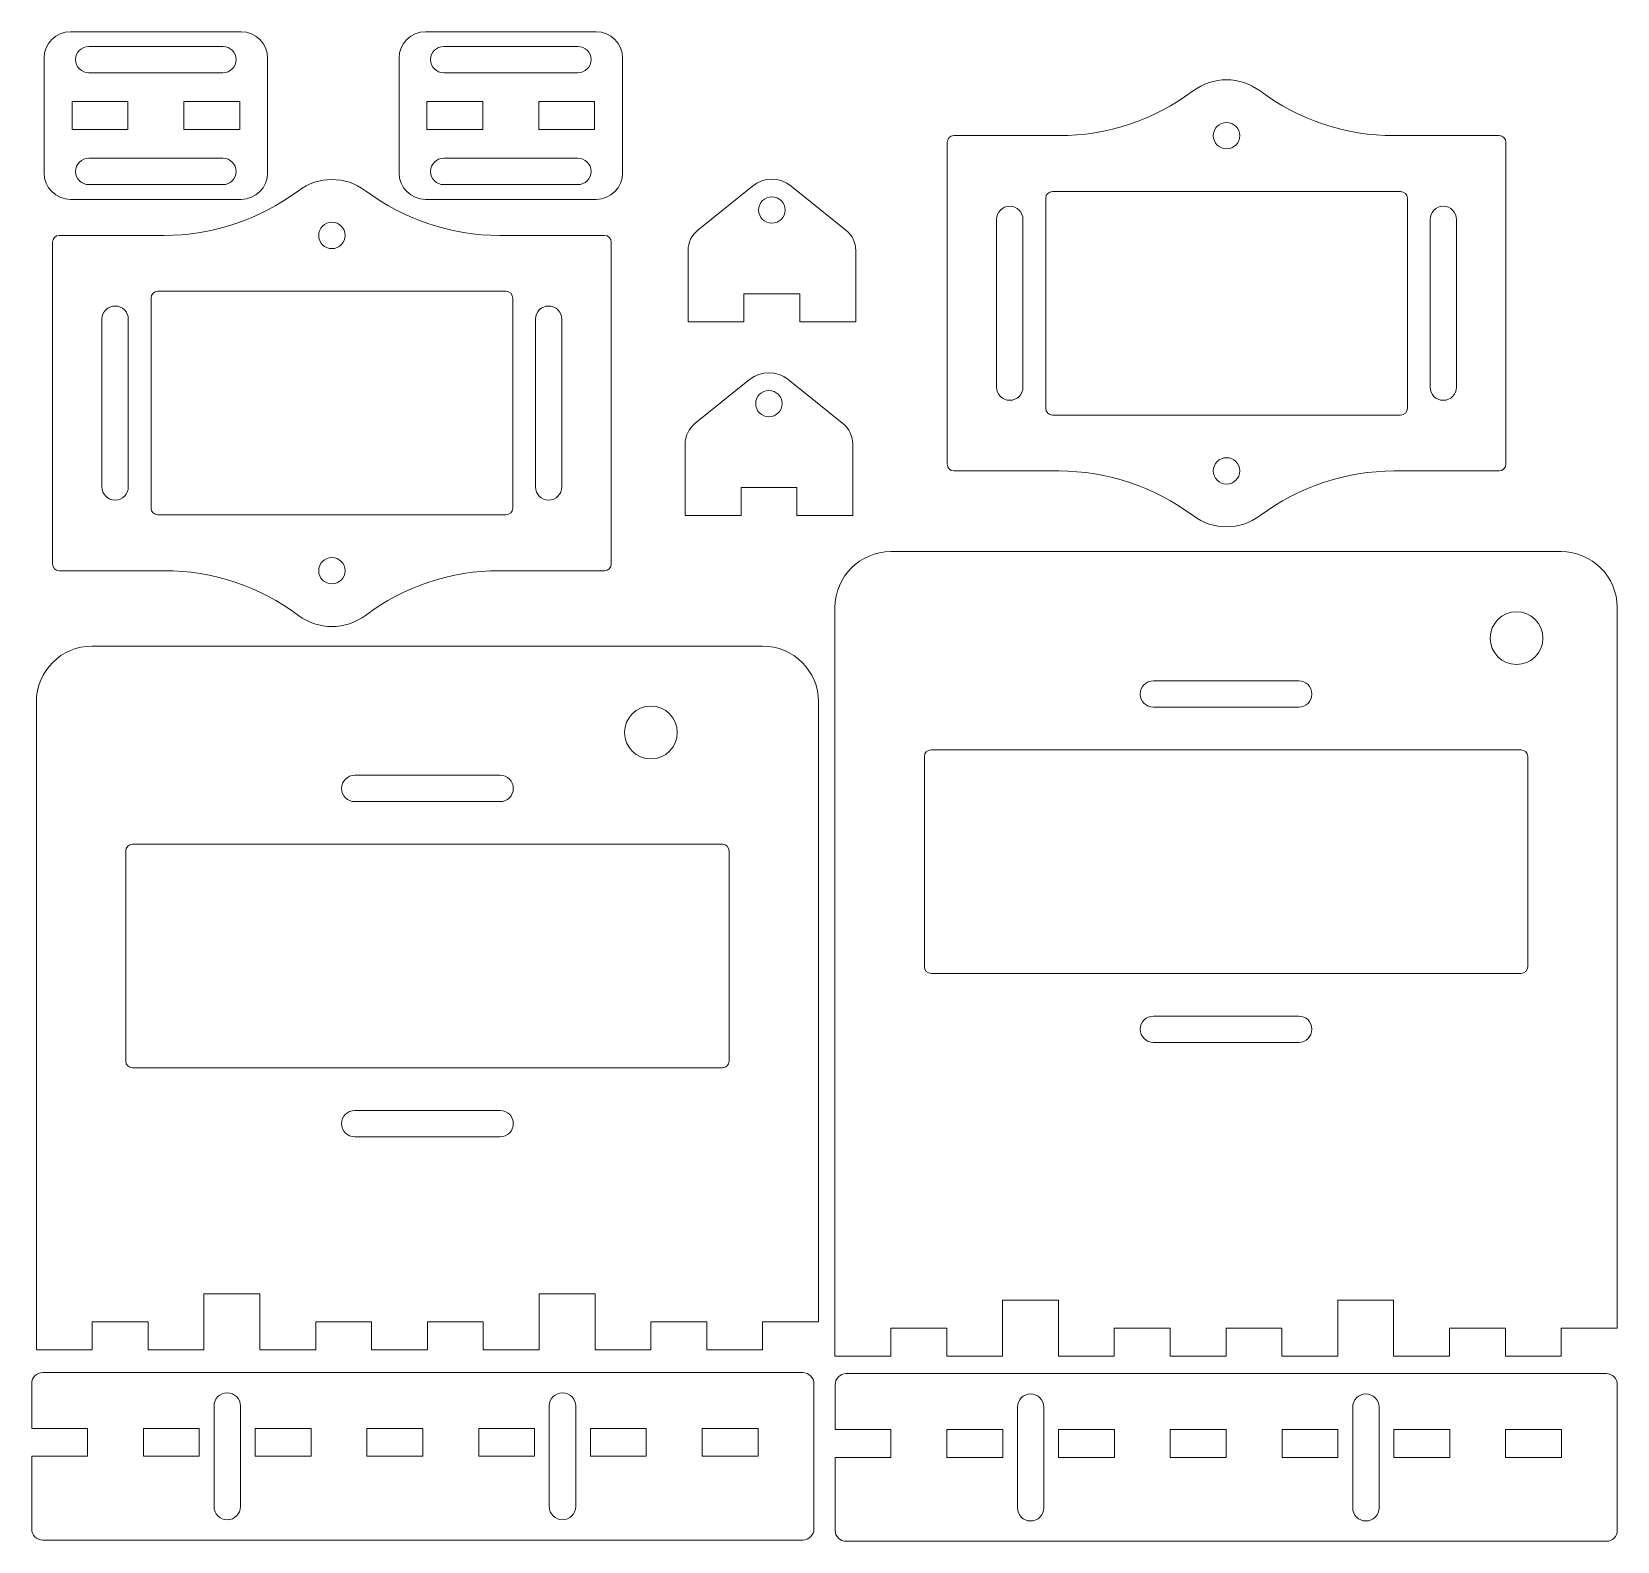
# Model space of a CAD drawing. Header units: inches. Extents: x 0.17 to 7.26, y 3.99 to 10.75.
import ezdxf

# ---------------------------------------------------------------- set-up
doc = ezdxf.new("R2010")
doc.units = ezdxf.units.IN
doc.header["$MEASUREMENT"] = 0

msp = doc.modelspace()

# ---------------------------------------------------------------- linework, layer by layer
at = {"color": 7, "linetype": 'Continuous', "lineweight": 15}
for p, q in [((1.1037, 10.7457), (0.3399, 10.7457)), ((2.6919, 10.7457), (1.9281, 10.7457)), ((1.0218, 10.6797), (0.4218, 10.6797)), ((2.61, 10.6797), (2.01, 10.6797)), ((0.2218, 10.6275), (0.2218, 10.1138)), ((1.2218, 10.1138), (1.2218, 10.6275)), ((1.81, 10.6275), (1.81, 10.1138)), ((2.81, 10.1138), (2.81, 10.6275)), ((0.4218, 10.5616), (1.0218, 10.5616)), ((2.01, 10.5616), (2.61, 10.5616)), ((0.5968, 10.4332), (0.3468, 10.4332)), ((0.3468, 10.4332), (0.3468, 10.3082)), ((0.5968, 10.3082), (0.5968, 10.4332)), ((1.0968, 10.4332), (0.8468, 10.4332)), ((0.8468, 10.4332), (0.8468, 10.3082)), ((1.0968, 10.3082), (1.0968, 10.4332)), ((2.185, 10.4332), (1.935, 10.4332)), ((1.935, 10.4332), (1.935, 10.3082)), ((2.185, 10.3082), (2.185, 10.4332)), ((2.685, 10.4332), (2.435, 10.4332)), ((2.435, 10.4332), (2.435, 10.3082)), ((2.685, 10.3082), (2.685, 10.4332)), ((0.3468, 10.3082), (0.5968, 10.3082)), ((0.8468, 10.3082), (1.0968, 10.3082)), ((1.935, 10.3082), (2.185, 10.3082)), ((2.435, 10.3082), (2.685, 10.3082)), ((4.2627, 8.8106), (4.2627, 10.2506)), ((4.7627, 10.2806), (4.2927, 10.2806)), ((6.2627, 10.2806), (6.7327, 10.2806)), ((6.7627, 10.2506), (6.7627, 8.8106)), ((1.0218, 10.1797), (0.4218, 10.1797)), ((2.61, 10.1797), (2.01, 10.1797)), ((0.4218, 10.0616), (1.0218, 10.0616)), ((2.01, 10.0616), (2.61, 10.0616)), ((3.1473, 9.8584), (3.3918, 10.0553)), ((3.5646, 10.0553), (3.8092, 9.8584)), ((4.7337, 10.0306), (6.2918, 10.0306)), ((0.3399, 9.9957), (1.1037, 9.9957)), ((1.9281, 9.9957), (2.6919, 9.9957)), ((4.7037, 9.0606), (4.7037, 10.0006)), ((6.3218, 9.0606), (6.3218, 10.0006)), ((4.4837, 9.9056), (4.4837, 9.1556)), ((4.6018, 9.9056), (4.6018, 9.1556)), ((6.4237, 9.9056), (6.4237, 9.1556)), ((6.5418, 9.9056), (6.5418, 9.1556)), ((0.2594, 8.3643), (0.2594, 9.8043)), ((0.7594, 9.8343), (0.2894, 9.8343)), ((2.2594, 9.8343), (2.7294, 9.8343)), ((2.7594, 9.8043), (2.7594, 8.3643)), ((3.1032, 9.7664), (3.1032, 9.448)), ((3.8532, 9.7664), (3.8532, 9.448)), ((0.7303, 9.5843), (2.2884, 9.5843)), ((0.7003, 8.6143), (0.7003, 9.5543)), ((2.3184, 8.6143), (2.3184, 9.5543)), ((3.3532, 9.573), (3.6032, 9.573)), ((3.3532, 9.573), (3.3532, 9.448)), ((3.6032, 9.573), (3.6032, 9.448)), ((0.4803, 9.4593), (0.4803, 8.7093)), ((0.5984, 9.4593), (0.5984, 8.7093)), ((2.4203, 9.4593), (2.4203, 8.7093)), ((2.5384, 9.4593), (2.5384, 8.7093)), ((3.1032, 9.448), (3.3532, 9.448)), ((3.6032, 9.448), (3.8532, 9.448)), ((3.1341, 8.9921), (3.3787, 9.189)), ((3.5515, 9.189), (3.7961, 8.9921)), ((4.7337, 9.0306), (6.2918, 9.0306)), ((3.0901, 8.9001), (3.0901, 8.5817)), ((3.8401, 8.9001), (3.8401, 8.5817)), ((4.2927, 8.7806), (4.7627, 8.7806)), ((6.2627, 8.7806), (6.7327, 8.7806)), ((3.3401, 8.7067), (3.5901, 8.7067)), ((3.3401, 8.7067), (3.3401, 8.5817)), ((3.5901, 8.7067), (3.5901, 8.5817)), ((0.7303, 8.5843), (2.2884, 8.5843)), ((3.0901, 8.5817), (3.3401, 8.5817)), ((3.5901, 8.5817), (3.8401, 8.5817)), ((4.0105, 8.4195), (7.0105, 8.4195)), ((0.2894, 8.3343), (0.7594, 8.3343)), ((2.2594, 8.3343), (2.7294, 8.3343)), ((3.7605, 4.8208), (3.7605, 8.1695)), ((7.2605, 4.9458), (7.2605, 8.1695)), ((0.437, 7.9971), (3.437, 7.9971)), ((5.1855, 7.8417), (5.8355, 7.8417)), ((0.187, 4.8485), (0.187, 7.7471)), ((3.687, 4.9735), (3.687, 7.7471)), ((5.1855, 7.7236), (5.8355, 7.7236)), ((4.1905, 7.5326), (6.8305, 7.5326)), ((4.1605, 6.5626), (4.1605, 7.5026)), ((6.8605, 6.5626), (6.8605, 7.5026)), ((1.612, 7.4193), (2.262, 7.4193)), ((1.612, 7.3012), (2.262, 7.3012)), ((0.617, 7.1103), (3.257, 7.1103)), ((0.587, 6.1403), (0.587, 7.0803)), ((3.287, 6.1403), (3.287, 7.0803)), ((4.1905, 6.5326), (6.8305, 6.5326)), ((5.1855, 6.3417), (5.8355, 6.3417)), ((5.1855, 6.2236), (5.8355, 6.2236)), ((0.617, 6.1103), (3.257, 6.1103)), ((1.612, 5.9193), (2.262, 5.9193)), ((1.612, 5.8012), (2.262, 5.8012)), ((0.937, 5.0985), (1.187, 5.0985)), ((0.937, 4.8485), (0.937, 5.0985)), ((1.187, 5.0985), (1.187, 4.8485)), ((2.437, 5.0985), (2.687, 5.0985)), ((2.437, 4.8485), (2.437, 5.0985)), ((2.687, 5.0985), (2.687, 4.8485)), ((4.5105, 5.0708), (4.7605, 5.0708)), ((4.5105, 4.8208), (4.5105, 5.0708)), ((4.7605, 5.0708), (4.7605, 4.8208)), ((6.0105, 5.0708), (6.2605, 5.0708)), ((6.0105, 4.8208), (6.0105, 5.0708)), ((6.2605, 5.0708), (6.2605, 4.8208)), ((0.437, 4.9735), (0.687, 4.9735)), ((0.437, 4.8485), (0.437, 4.9735)), ((0.687, 4.9735), (0.687, 4.8485)), ((1.437, 4.9735), (1.687, 4.9735)), ((1.437, 4.8485), (1.437, 4.9735)), ((1.687, 4.9735), (1.687, 4.8485)), ((1.937, 4.9735), (2.187, 4.9735)), ((1.937, 4.8485), (1.937, 4.9735)), ((2.187, 4.9735), (2.187, 4.8485)), ((2.937, 4.9735), (3.187, 4.9735)), ((2.937, 4.8485), (2.937, 4.9735)), ((3.187, 4.9735), (3.187, 4.8485)), ((3.437, 4.9735), (3.687, 4.9735)), ((3.437, 4.8485), (3.437, 4.9735)), ((4.0105, 4.9458), (4.2605, 4.9458)), ((4.0105, 4.8208), (4.0105, 4.9458)), ((4.2605, 4.9458), (4.2605, 4.8208)), ((5.0105, 4.9458), (5.2605, 4.9458)), ((5.0105, 4.8208), (5.0105, 4.9458)), ((5.2605, 4.9458), (5.2605, 4.8208)), ((5.5105, 4.9458), (5.7605, 4.9458)), ((5.5105, 4.8208), (5.5105, 4.9458)), ((5.7605, 4.9458), (5.7605, 4.8208)), ((6.5105, 4.9458), (6.7605, 4.9458)), ((6.5105, 4.8208), (6.5105, 4.9458)), ((6.7605, 4.9458), (6.7605, 4.8208)), ((7.0105, 4.9458), (7.2605, 4.9458)), ((7.0105, 4.8208), (7.0105, 4.9458)), ((0.187, 4.8485), (0.437, 4.8485)), ((0.687, 4.8485), (0.937, 4.8485)), ((1.187, 4.8485), (1.437, 4.8485)), ((1.687, 4.8485), (1.937, 4.8485)), ((2.187, 4.8485), (2.437, 4.8485)), ((2.687, 4.8485), (2.937, 4.8485)), ((3.187, 4.8485), (3.437, 4.8485)), ((3.7605, 4.8208), (4.0105, 4.8208)), ((4.2605, 4.8208), (4.5105, 4.8208)), ((4.7605, 4.8208), (5.0105, 4.8208)), ((5.2605, 4.8208), (5.5105, 4.8208)), ((5.7605, 4.8208), (6.0105, 4.8208)), ((6.2605, 4.8208), (6.5105, 4.8208)), ((6.7605, 4.8208), (7.0105, 4.8208)), ((0.1663, 4.4972), (0.1663, 4.6972)), ((3.6163, 4.7472), (0.2163, 4.7472)), ((3.6663, 4.0472), (3.6663, 4.6972)), ((3.7612, 4.4919), (3.7612, 4.6919)), ((7.2112, 4.7419), (3.8112, 4.7419)), ((7.2612, 4.0419), (7.2612, 4.6919)), ((0.9822, 4.5972), (0.9822, 4.1472)), ((1.1003, 4.1472), (1.1003, 4.5972)), ((2.4822, 4.5972), (2.4822, 4.1472)), ((2.6003, 4.1472), (2.6003, 4.5972)), ((4.5771, 4.5919), (4.5771, 4.1419)), ((4.6952, 4.1419), (4.6952, 4.5919)), ((6.0771, 4.5919), (6.0771, 4.1419)), ((6.1952, 4.1419), (6.1952, 4.5919)), ((0.4163, 4.4972), (0.1663, 4.4972)), ((0.4163, 4.3722), (0.4163, 4.4972)), ((0.9163, 4.4972), (0.6663, 4.4972)), ((0.6663, 4.4972), (0.6663, 4.3722)), ((0.9163, 4.3722), (0.9163, 4.4972)), ((1.4163, 4.4972), (1.1663, 4.4972)), ((1.1663, 4.4972), (1.1663, 4.3722)), ((1.4163, 4.3722), (1.4163, 4.4972)), ((1.9163, 4.4972), (1.6663, 4.4972)), ((1.6663, 4.4972), (1.6663, 4.3722)), ((1.9163, 4.3722), (1.9163, 4.4972)), ((2.4163, 4.4972), (2.1663, 4.4972)), ((2.1663, 4.4972), (2.1663, 4.3722)), ((2.4163, 4.3722), (2.4163, 4.4972)), ((2.9163, 4.4972), (2.6663, 4.4972)), ((2.6663, 4.4972), (2.6663, 4.3722)), ((2.9163, 4.3722), (2.9163, 4.4972)), ((3.4163, 4.4972), (3.1663, 4.4972)), ((3.1663, 4.4972), (3.1663, 4.3722)), ((3.4163, 4.3722), (3.4163, 4.4972)), ((4.0112, 4.4919), (3.7612, 4.4919)), ((4.0112, 4.3669), (4.0112, 4.4919)), ((4.5112, 4.4919), (4.2612, 4.4919)), ((4.2612, 4.4919), (4.2612, 4.3669)), ((4.5112, 4.3669), (4.5112, 4.4919)), ((5.0112, 4.4919), (4.7612, 4.4919)), ((4.7612, 4.4919), (4.7612, 4.3669)), ((5.0112, 4.3669), (5.0112, 4.4919)), ((5.5112, 4.4919), (5.2612, 4.4919)), ((5.2612, 4.4919), (5.2612, 4.3669)), ((5.5112, 4.3669), (5.5112, 4.4919)), ((6.0112, 4.4919), (5.7612, 4.4919)), ((5.7612, 4.4919), (5.7612, 4.3669)), ((6.0112, 4.3669), (6.0112, 4.4919)), ((6.5112, 4.4919), (6.2612, 4.4919)), ((6.2612, 4.4919), (6.2612, 4.3669)), ((6.5112, 4.3669), (6.5112, 4.4919)), ((7.0112, 4.4919), (6.7612, 4.4919)), ((6.7612, 4.4919), (6.7612, 4.3669)), ((7.0112, 4.3669), (7.0112, 4.4919)), ((0.1663, 4.0472), (0.1663, 4.3722)), ((0.1663, 4.3722), (0.4163, 4.3722)), ((0.6663, 4.3722), (0.9163, 4.3722)), ((1.1663, 4.3722), (1.4163, 4.3722)), ((1.6663, 4.3722), (1.9163, 4.3722)), ((2.1663, 4.3722), (2.4163, 4.3722)), ((2.6663, 4.3722), (2.9163, 4.3722)), ((3.1663, 4.3722), (3.4163, 4.3722)), ((3.7612, 4.0419), (3.7612, 4.3669)), ((3.7612, 4.3669), (4.0112, 4.3669)), ((4.2612, 4.3669), (4.5112, 4.3669)), ((4.7612, 4.3669), (5.0112, 4.3669)), ((5.2612, 4.3669), (5.5112, 4.3669)), ((5.7612, 4.3669), (6.0112, 4.3669)), ((6.2612, 4.3669), (6.5112, 4.3669)), ((6.7612, 4.3669), (7.0112, 4.3669)), ((0.2163, 3.9972), (3.6163, 3.9972)), ((3.8112, 3.9919), (7.2112, 3.9919))]:
    msp.add_line(p, q, dxfattribs=at)
for centre, radius in [((5.5127, 10.2806), 0.0591), ((3.4782, 9.948), 0.0591), ((1.5094, 9.8343), 0.0591), ((3.4651, 9.0817), 0.0591), ((5.5127, 8.7806), 0.0591), ((1.5094, 8.3343), 0.0591), ((6.8105, 8.0326), 0.1181), ((2.937, 7.6103), 0.1181)]:
    msp.add_circle(centre, radius, dxfattribs=at)
for centre, radius, start, end in [((0.3399, 10.6275), 0.1181, 90, 180), ((1.1037, 10.6275), 0.1181, 0, 90), ((1.9281, 10.6275), 0.1181, 90, 180), ((2.6919, 10.6275), 0.1181, 0, 90), ((0.4218, 10.6207), 0.0591, 90, 270), ((1.0218, 10.6207), 0.0591, 270, 90), ((2.01, 10.6207), 0.0591, 90, 270), ((2.61, 10.6207), 0.0591, 270, 90), ((5.5127, 10.2806), 0.25, 53.1301, 126.8699), ((4.7627, 11.2806), 1, 270, 306.8699), ((6.2627, 11.2806), 1, 233.1301, 270), ((4.2927, 10.2506), 0.03, 90, 180), ((6.7327, 10.2506), 0.03, 0, 90), ((0.4218, 10.1207), 0.0591, 90, 270), ((1.0218, 10.1207), 0.0591, 270, 90), ((2.01, 10.1207), 0.0591, 90, 270), ((2.61, 10.1207), 0.0591, 270, 90), ((0.3399, 10.1138), 0.1181, 180, 270), ((1.1037, 10.1138), 0.1181, 270, 0), ((1.5094, 9.8343), 0.25, 53.1301, 126.8699), ((1.9281, 10.1138), 0.1181, 180, 270), ((2.6919, 10.1138), 0.1181, 270, 0), ((3.4782, 9.948), 0.1378, 51.16349, 128.83651), ((0.7594, 10.8343), 1, 270, 306.8699), ((2.2594, 10.8343), 1, 233.1301, 270), ((4.7337, 10.0006), 0.03, 90, 180), ((6.2918, 10.0006), 0.03, 0, 90), ((4.5427, 9.9056), 0.0591, 0, 180), ((6.4827, 9.9056), 0.0591, 0, 180), ((0.2894, 9.8043), 0.03, 90, 180), ((2.7294, 9.8043), 0.03, 0, 90), ((3.2213, 9.7664), 0.1181, 128.83651, 180), ((3.7351, 9.7664), 0.1181, 0, 51.16349), ((0.7303, 9.5543), 0.03, 90, 180), ((2.2884, 9.5543), 0.03, 0, 90), ((0.5394, 9.4593), 0.0591, 0, 180), ((2.4794, 9.4593), 0.0591, 0, 180), ((3.4651, 9.0817), 0.1378, 51.16349, 128.83651), ((4.5427, 9.1556), 0.0591, 180, 0), ((6.4827, 9.1556), 0.0591, 180, 0), ((4.7337, 9.0606), 0.03, 180, 270), ((6.2918, 9.0606), 0.03, 270, 0), ((3.2082, 8.9001), 0.1181, 128.83651, 180), ((3.722, 8.9001), 0.1181, 0, 51.16349), ((4.2927, 8.8106), 0.03, 180, 270), ((6.7327, 8.8106), 0.03, 270, 0), ((4.7627, 7.7806), 1, 53.1301, 90), ((6.2627, 7.7806), 1, 90, 126.8699), ((0.5394, 8.7093), 0.0591, 180, 0), ((2.4794, 8.7093), 0.0591, 180, 0), ((0.7303, 8.6143), 0.03, 180, 270), ((2.2884, 8.6143), 0.03, 270, 0), ((5.5127, 8.7806), 0.25, 233.1301, 306.8699), ((4.0105, 8.1695), 0.25, 90, 180), ((7.0105, 8.1695), 0.25, 0, 90), ((0.2894, 8.3643), 0.03, 180, 270), ((0.7594, 7.3343), 1, 53.1301, 90), ((2.2594, 7.3343), 1, 90, 126.8699), ((2.7294, 8.3643), 0.03, 270, 0), ((1.5094, 8.3343), 0.25, 233.1301, 306.8699), ((0.437, 7.7471), 0.25, 90, 180), ((3.437, 7.7471), 0.25, 0, 90), ((5.1855, 7.7826), 0.0591, 90, 270), ((5.8355, 7.7826), 0.0591, 270, 90), ((4.1905, 7.5026), 0.03, 90, 180), ((6.8305, 7.5026), 0.03, 0, 90), ((1.612, 7.3603), 0.0591, 90, 270), ((2.262, 7.3603), 0.0591, 270, 90), ((0.617, 7.0803), 0.03, 90, 180), ((3.257, 7.0803), 0.03, 0, 90), ((4.1905, 6.5626), 0.03, 180, 270), ((6.8305, 6.5626), 0.03, 270, 0), ((5.1855, 6.2826), 0.0591, 90, 270), ((5.8355, 6.2826), 0.0591, 270, 90), ((0.617, 6.1403), 0.03, 180, 270), ((3.257, 6.1403), 0.03, 270, 0), ((1.612, 5.8603), 0.0591, 90, 270), ((2.262, 5.8603), 0.0591, 270, 90), ((0.2163, 4.6972), 0.05, 90, 180), ((3.6163, 4.6972), 0.05, 0, 90), ((3.8112, 4.6919), 0.05, 90, 180), ((7.2112, 4.6919), 0.05, 0, 90), ((1.0413, 4.5972), 0.0591, 0, 180), ((2.5413, 4.5972), 0.0591, 0, 180), ((4.6362, 4.5919), 0.0591, 0, 180), ((6.1362, 4.5919), 0.0591, 0, 180), ((1.0413, 4.1472), 0.0591, 180, 0), ((2.5413, 4.1472), 0.0591, 180, 0), ((4.6362, 4.1419), 0.0591, 180, 0), ((6.1362, 4.1419), 0.0591, 180, 0), ((0.2163, 4.0472), 0.05, 180, 270), ((3.6163, 4.0472), 0.05, 270, 0), ((3.8112, 4.0419), 0.05, 180, 270), ((7.2112, 4.0419), 0.05, 270, 0)]:
    msp.add_arc(centre, radius, start, end, dxfattribs=at)

doc.saveas('drawing.dxf')
